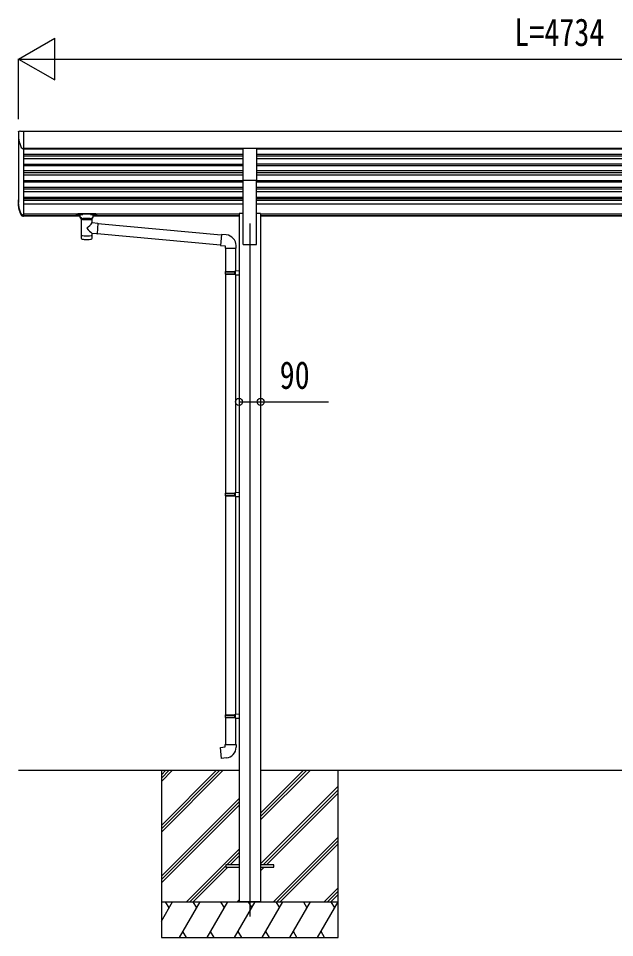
# Model space of a CAD drawing. Units: millimetres, scale not verified. Extents: x -14718 to 14718, y -10397 to 10401.
# Drawn here: x -3615 to -1122, y -5532 to -1686 of the extents above; entities that cross this region are included whole.
import ezdxf
from ezdxf.enums import TextEntityAlignment as Align

# ---------------------------------------------------------------- set-up
doc = ezdxf.new("R2010")
doc.units = ezdxf.units.MM
doc.header["$LTSCALE"] = 50
for name, color, linetype in [('0-3_YKK_12', 2, 'Continuous'), ('0-4_YKK_13', 4, 'Continuous'), ('0-5_YKK_A1', 4, 'Continuous'), ('0-6_YKK_D', 6, 'Continuous')]:
    doc.layers.add(name, color=color, linetype=linetype)
doc.styles.add('ＭＳ ゴシック', font='')
doc.styles.get('ＭＳ ゴシック').set_extended_font_data('MS Gothic')

msp = doc.modelspace()

# ---------------------------------------------------------------- linework, layer by layer
at = {"layer": '0-3_YKK_12'}
msp.add_line((-2647.43, -2543.87), (-2647.43, -5443.73), dxfattribs=at)
at = {"layer": '0-4_YKK_13'}
for p, q in [((-3600.85, -2157.4), (-3594.43, -2157.02)), ((-3594.43, -2159.95), (-3594.43, -2226.65)), ((-3594.88, -2230.99), (-3594.43, -2231.02)), ((-3614.93, -2460.45), (-3614.93, -2455.2)), ((-3595.32, -2508.68), (-3594.43, -2508.68)), ((-3594.43, -2509.17), (-3595.32, -2509.17)), ((-3594.43, -2514.41), (-3595.32, -2514.41)), ((-3594.43, -2508.68), (-3594.43, -2514.41)), ((-3371.93, -2507.27), (-3371.93, -2505.25)), ((-3356.43, -2517.87), (-3356.43, -2507.37)), ((-3350.78, -2525.44), (-3356.43, -2517.87)), ((-3355.48, -2505.65), (-3355.48, -2503.53)), ((-3303.39, -2503.53), (-3355.48, -2503.53)), ((-3355.48, -2505.65), (-3345.32, -2505.65)), ((-3352.34, -2524.88), (-3352.34, -2595.28)), ((-3350.77, -2525.45), (-3350.76, -2525.97)), ((-3344.01, -2521.22), (-3344.01, -2527.13)), ((-3344.01, -2521.22), (-3314.85, -2521.22)), ((-3344.01, -2521.22), (-3344.01, -2527.13)), ((-3314.85, -2521.22), (-3314.85, -2527.13)), ((-3314.85, -2521.22), (-3314.85, -2527.13)), ((-3313.54, -2505.65), (-3303.39, -2505.65)), ((-3308.1, -2525.96), (-3308.09, -2525.45)), ((-3308.08, -2525.44), (-3302.43, -2517.87)), ((-3306.54, -2539.91), (-3306.54, -2524.88)), ((-3303.39, -2505.65), (-3303.39, -2503.53)), ((-3302.43, -2517.87), (-3302.43, -2507.37)), ((-3286.93, -2507.27), (-3286.93, -2505.25)), ((-3306.53, -2539.91), (-3282.61, -2542)), ((-3282.61, -2542), (-3286.6, -2587.62)), ((-3282.78, -2543.89), (-2766.72, -2591.93)), ((-3282.75, -2543.59), (-3282.75, -2543.59)), ((-3352.34, -2595.28), (-3352.34, -2596.77)), ((-3352.34, -2596.77), (-3352.34, -2604.7)), ((-3306.54, -2595.28), (-3306.54, -2585.88)), ((-3306.54, -2596.77), (-3306.54, -2595.28)), ((-3306.54, -2604.7), (-3306.54, -2596.77)), ((-3286.6, -2587.62), (-3306.53, -2585.88)), ((-3286.62, -2587.62), (-3286.6, -2587.61)), ((-3286.44, -2585.73), (-2770.38, -2633.77)), ((-2745.71, -2591.76), (-2766.55, -2589.94)), ((-2750.63, -2647.5), (-2704.63, -2647.5)), ((-2748.63, -2647.5), (-2748.63, -2744.17)), ((-2706.63, -2647.5), (-2706.63, -2741.61)), ((-2704.63, -2647.5), (-2704.63, -2636.59)), ((-2750.63, -2746.17), (-2749.63, -2744.17)), ((-2750.63, -2746.17), (-2706.63, -2746.17)), ((-2750.63, -2746.17), (-2750.63, -2754.17)), ((-2750.63, -2754.17), (-2706.63, -2754.17)), ((-2750.63, -2754.17), (-2749.63, -2756.17)), ((-2749.63, -2744.17), (-2706.63, -2744.17)), ((-2749.63, -2756.17), (-2706.63, -2756.17)), ((-2748.63, -2756.17), (-2748.63, -3671.55)), ((-2711.11, -2746.17), (-2711.54, -2744.17)), ((-2708.63, -2741.67), (-2692.63, -2741.2)), ((-2708.63, -2743.67), (-2708.63, -2741.67)), ((-2708.63, -2743.67), (-2706.63, -2743.67)), ((-2708.63, -2758.67), (-2708.63, -2756.67)), ((-2708.63, -2758.67), (-2692.63, -2759.14)), ((-2706.63, -2758.73), (-2706.63, -3668.99)), ((-2692.63, -2741.2), (-2692.63, -2759.14)), ((-2750.63, -3673.55), (-2749.63, -3671.55)), ((-2750.63, -3673.55), (-2706.63, -3673.55)), ((-2750.63, -3673.55), (-2750.63, -3681.55)), ((-2750.63, -3681.55), (-2706.63, -3681.55)), ((-2750.63, -3681.55), (-2749.63, -3683.55)), ((-2749.63, -3671.55), (-2706.63, -3671.55)), ((-2749.63, -3683.55), (-2706.63, -3683.55)), ((-2748.63, -3683.55), (-2748.63, -4598.92)), ((-2711.11, -3673.55), (-2711.54, -3671.55)), ((-2708.63, -3669.05), (-2692.63, -3668.57)), ((-2708.63, -3671.05), (-2708.63, -3669.05)), ((-2708.63, -3671.05), (-2706.63, -3671.05)), ((-2708.63, -3686.05), (-2708.63, -3684.05)), ((-2708.63, -3686.05), (-2692.63, -3686.52)), ((-2706.63, -3686.1), (-2706.63, -4596.36)), ((-2692.63, -3668.57), (-2692.63, -3686.52)), ((-2750.63, -4600.92), (-2749.63, -4598.92)), ((-2750.63, -4600.92), (-2706.63, -4600.92)), ((-2750.63, -4600.92), (-2750.63, -4608.92)), ((-2750.63, -4608.92), (-2706.63, -4608.92)), ((-2750.63, -4608.92), (-2749.63, -4610.92)), ((-2749.63, -4598.92), (-2706.63, -4598.92)), ((-2749.63, -4610.92), (-2706.63, -4610.92)), ((-2748.63, -4610.92), (-2748.63, -4724.03)), ((-2711.11, -4600.92), (-2711.54, -4598.92)), ((-2708.63, -4596.42), (-2692.63, -4595.95)), ((-2708.63, -4598.42), (-2708.63, -4596.42)), ((-2708.63, -4598.42), (-2706.63, -4598.42)), ((-2708.63, -4613.42), (-2708.63, -4611.42)), ((-2708.63, -4613.42), (-2692.63, -4613.89)), ((-2706.63, -4598.92), (-2706.63, -4599.47)), ((-2706.63, -4613.48), (-2706.63, -4724.03)), ((-2692.63, -4595.95), (-2692.63, -4613.89)), ((-2750.63, -4724.03), (-2704.63, -4724.03)), ((-2750.63, -4734.03), (-2750.63, -4724.03)), ((-2704.63, -4724.03), (-2704.63, -4734.95))]:
    msp.add_line(p, q, dxfattribs=at)
for points in [[(-3614.6, -2160.12), (-3614.52, -2159.68), (-3614.39, -2159.26), (-3614.2, -2158.86), (-3613.97, -2158.49), (-3613.69, -2158.15), (-3613.36, -2157.84), (-3613.01, -2157.58), (-3612.62, -2157.37), (-3612.21, -2157.21), (-3611.78, -2157.1), (-3611.34, -2157.04)], [(-3611.34, -2157.04), (-3607.43, -2156.8), (-3607.43, -2156.93)], [(-3594.43, -2157.02), (-3594.43, -2157.11), (-3594.43, -2157.24), (-3594.43, -2157.39), (-3594.43, -2157.57), (-3594.43, -2157.76), (-3594.43, -2157.98), (-3594.43, -2158.22), (-3594.43, -2158.48), (-3594.43, -2158.75), (-3594.43, -2159.04), (-3594.43, -2159.33), (-3594.43, -2159.64), (-3594.43, -2159.95)], [(-3594.43, -2226.65), (-3594.43, -2227.23), (-3594.43, -2227.77), (-3594.43, -2228.29), (-3594.43, -2228.77), (-3594.43, -2229.22), (-3594.43, -2229.63), (-3594.43, -2230), (-3594.43, -2230.32), (-3594.43, -2230.6), (-3594.43, -2230.83), (-3594.43, -2231.02)], [(-3595.32, -2509.17), (-3599.21, -2508.26), (-3600.65, -2507.34), (-3602.93, -2504.6), (-3604.22, -2502), (-3604.84, -2500.68), (-3605.43, -2499.4), (-3606.56, -2496.79), (-3607.61, -2494.19), (-3608.59, -2491.59), (-3609.48, -2488.98), (-3610.31, -2486.38), (-3611.06, -2483.78), (-3611.74, -2481.17), (-3612.36, -2478.57), (-3612.9, -2475.96), (-3613.8, -2470.76), (-3614.15, -2468.15), (-3614.43, -2465.55), (-3614.57, -2463.94), (-3614.71, -2462.1), (-3614.88, -2458.65), (-3614.93, -2455.2), (-3614.88, -2451.75), (-3614.82, -2450.3), (-3614.71, -2448.3), (-3614.43, -2444.85)], [(-3595.32, -2514.41), (-3597.94, -2513.96), (-3600.65, -2512.59), (-3602.38, -2510.76), (-3602.93, -2509.85), (-3604.22, -2507.24), (-3605.43, -2504.64), (-3606.56, -2502.04), (-3607.61, -2499.43), (-3608.59, -2496.83), (-3609.48, -2494.23), (-3610.31, -2491.62), (-3611.06, -2489.02), (-3611.74, -2486.41), (-3612.36, -2483.81), (-3612.9, -2481.21), (-3613.38, -2478.6), (-3613.8, -2476), (-3614.15, -2473.4), (-3614.43, -2470.79), (-3614.71, -2467.34), (-3614.8, -2465.71), (-3614.88, -2463.89), (-3614.93, -2460.45)], [(-3595.32, -2508.68), (-3597.71, -2508.28), (-3600.34, -2506.96), (-3601.96, -2505.25), (-3602.48, -2504.39), (-3603.7, -2501.93), (-3604.86, -2499.47), (-3605.93, -2497.01), (-3606.94, -2494.55), (-3607.87, -2492.09), (-3608.74, -2489.63), (-3609.54, -2487.17), (-3609.94, -2485.88), (-3610.28, -2484.71), (-3610.95, -2482.25), (-3611.56, -2479.79), (-3612.11, -2477.34), (-3612.6, -2474.88), (-3613.04, -2472.42), (-3613.41, -2469.96), (-3613.72, -2467.5), (-3613.98, -2465.04), (-3614.18, -2462.58), (-3614.32, -2460.12), (-3614.4, -2457.66), (-3614.43, -2455.2)], [(-3344.01, -2527.13), (-3344.83, -2526.37), (-3345.27, -2525.96), (-3346.85, -2524.47), (-3347.26, -2524.08), (-3348.36, -2523.05), (-3348.9, -2522.57), (-3349.55, -2522.03), (-3350.73, -2521.12), (-3351.87, -2520.34), (-3352.93, -2519.67), (-3353.9, -2519.12), (-3354.73, -2518.67), (-3355.88, -2518.11), (-3356.43, -2517.87)], [(-3344.01, -2521.22), (-3342.25, -2523.05), (-3340.43, -2524.44)], [(-3340.43, -2524.44), (-3339.31, -2525.15), (-3338.16, -2525.77), (-3336.97, -2526.32), (-3335.75, -2526.79), (-3334.52, -2527.18), (-3333.26, -2527.48), (-3331.99, -2527.69), (-3330.71, -2527.82), (-3329.43, -2527.87), (-3328.15, -2527.82), (-3326.87, -2527.69), (-3325.6, -2527.48), (-3324.34, -2527.18), (-3323.11, -2526.79), (-3321.89, -2526.32), (-3320.71, -2525.77), (-3319.55, -2525.15), (-3318.43, -2524.44)], [(-3314.85, -2521.22), (-3316.62, -2523.05), (-3318.43, -2524.44)], [(-3314.85, -2527.13), (-3314.03, -2526.37), (-3313.59, -2525.96), (-3312.01, -2524.47), (-3311.6, -2524.08), (-3310.5, -2523.05), (-3309.96, -2522.57), (-3309.31, -2522.03), (-3308.13, -2521.12), (-3306.99, -2520.34), (-3305.93, -2519.67), (-3304.97, -2519.12), (-3304.13, -2518.67), (-3302.98, -2518.11), (-3302.43, -2517.87)], [(-2766.55, -2589.94), (-2770.55, -2635.76), (-2750.63, -2637.5), (-2750.63, -2647.5)], [(-2711.11, -2746.17), (-2711.11, -2754.17), (-2711.54, -2756.17)], [(-2708.63, -2756.67), (-2706.63, -2756.67), (-2706.63, -2743.67)], [(-2711.11, -3673.55), (-2711.11, -3681.55), (-2711.54, -3683.55)], [(-2708.63, -3684.05), (-2706.63, -3684.05), (-2706.63, -3671.05)], [(-2711.11, -4600.92), (-2711.11, -4608.92), (-2711.54, -4610.92)], [(-2708.63, -4611.42), (-2706.63, -4611.42), (-2706.63, -4598.42)], [(-2745.71, -4779.78), (-2766.55, -4781.6), (-2770.55, -4735.78), (-2750.63, -4734.03)], [(-2692.63, -5226.6), (-2747.43, -5226.6), (-2747.43, -5236.6), (-2692.63, -5236.6)], [(-2602.23, -5236.6), (-2547.43, -5236.6), (-2547.43, -5226.6), (-2602.23, -5226.6)]]:
    msp.add_lwpolyline(points, dxfattribs=at)
msp.add_lwpolyline([(-2674.93, -2229.34), (-2619.93, -2229.34), (-2619.93, -2363.58), (-2674.93, -2363.58)], close=True, dxfattribs=at)
for centre, radius, start, end in [((-3500.43, -2173.89), 115, 173.18839, 206.66039), ((-3500.43, -2173.89), 115, 173.12013, 173.18839), ((-3594.27, -2221.01), 10, 206.66039, 266.5), ((-3409.63, -2464.42), 127.78, 308.87342, 323.78673), ((-3215.85, -2468.47), 148.36, 220.03306, 232.31976), ((-3347.34, -2604.7), 5, 180, 259.32659), ((-3311.54, -2604.7), 5, 280.67342, 0), ((-2749.63, -2636.59), 45, 0, 85), ((-2749.63, -4734.95), 45, 275, 0)]:
    msp.add_arc(centre, radius, start, end, dxfattribs=at)
for centre, major_axis, ratio, start_param, end_param in [((-3500.43, -2150.39), (107, 6.55), 0.026088, 3.1399959, 3.440573), ((-3600.72, -2157.34), (2, 0.12), 0.026088, 3.440573, 4.6497057), ((-3355.48, -2507.27), (16.45, 0), 0.098162, 1.5707963, 4.6543397), ((-3355.48, -2505.25), (16.45, 0), 0.104529, 1.5707963, 3.1415927), ((-3345.32, -2507.37), (-11.11, 0), 0.152515, 4.712389, 6.2831853), ((-3329.44, -2524.88), (-22.9, 0), 0.130526, 6.0498121, 9.6563765), ((-3329.43, -2525.08), (-21.53, 0), 0.129428, 0.1297924, 3.0084543), ((-3313.54, -2507.37), (11.11, 0), 0.152515, 0, 1.5707963), ((-3303.39, -2505.25), (-16.45, 0), 0.104529, 3.1415927, 4.712389), ((-3303.39, -2507.27), (-16.45, 0), 0.098162, 1.6288456, 4.712389), ((-3329.44, -2592.29), (-22.9, 0), 0.130526, 6.2831853, 9.424778), ((-3329.44, -2607.91), (-22.9, 0), 0.130526, 0.6057095, 2.5358832)]:
    msp.add_ellipse(centre, major_axis=major_axis, ratio=ratio, start_param=start_param, end_param=end_param, dxfattribs=at)
for centre, major_axis in [((-3364.43, -2507.28), (3, 0)), ((-3294.43, -2507.28), (-3, 0))]:
    msp.add_ellipse(centre, major_axis=major_axis, ratio=0.107858, dxfattribs=at)
at = {"layer": '0-5_YKK_A1'}
for p, q in [((-3614.43, -2189.02), (-3614.43, -2456)), ((-3594.43, -2157.66), (-3594.43, -2512.08)), ((-3594.43, -2157.66), (1099.57, -2157.66)), ((-3594.43, -2229.21), (1099.57, -2229.21)), ((-3594.43, -2232.2), (-2674.93, -2232.2)), ((-3594.43, -2253.62), (-2674.93, -2253.62)), ((-3594.43, -2261.19), (-2674.93, -2261.19)), ((-2619.93, -2232.2), (125.07, -2232.2)), ((-2619.93, -2253.52), (125.07, -2253.52)), ((-2619.93, -2261.09), (125.07, -2261.09)), ((-3594.43, -2271.47), (-2674.93, -2271.47)), ((-3594.43, -2295.09), (-2674.93, -2295.09)), ((-3594.43, -2300.81), (-2674.93, -2300.81)), ((-2619.93, -2271.38), (125.07, -2271.38)), ((-2619.93, -2294.99), (125.07, -2294.99)), ((-2619.93, -2300.81), (125.07, -2300.81)), ((-3594.43, -2322.69), (-2674.93, -2322.69)), ((-3594.43, -2330.25), (-2674.93, -2330.25)), ((-3594.43, -2340.54), (-2674.93, -2340.54)), ((-2619.93, -2322.59), (125.07, -2322.59)), ((-2619.93, -2330.15), (125.07, -2330.15)), ((-2619.93, -2340.44), (125.07, -2340.44)), ((-3594.43, -2364.16), (-2674.93, -2364.16)), ((-3594.43, -2369.88), (-2674.93, -2369.88)), ((-2674.93, -2631.6), (-2674.93, -2363.58)), ((-2619.93, -2631.6), (-2619.93, -2363.58)), ((-2619.93, -2364.06), (125.07, -2364.06)), ((-2619.93, -2369.88), (125.07, -2369.88)), ((-3594.43, -2391.75), (-2674.93, -2391.75)), ((-3594.43, -2399.32), (-2674.93, -2399.32)), ((-3594.43, -2409.6), (-2674.93, -2409.6)), ((-2619.93, -2391.65), (125.07, -2391.65)), ((-2619.93, -2399.22), (125.07, -2399.22)), ((-2619.93, -2409.51), (125.07, -2409.51)), ((-3594.43, -2433.22), (-2674.93, -2433.22)), ((-3594.43, -2438.94), (-2674.93, -2438.94)), ((-3594.43, -2445.7), (-2674.93, -2445.7)), ((-3594.43, -2461.05), (-2674.93, -2461.05)), ((-2619.93, -2433.12), (125.07, -2433.12)), ((-2619.93, -2438.94), (125.07, -2438.94)), ((-2619.93, -2445.71), (125.07, -2445.71)), ((-2619.93, -2461.06), (125.07, -2461.06)), ((-3594.43, -2502.92), (-2692.63, -2502.92)), ((-3594.43, -2510.61), (-3356.43, -2510.61)), ((-3594.43, -2512.18), (-3356.43, -2512.18)), ((-3302.43, -2510.61), (-2692.63, -2510.61)), ((-3302.43, -2512.18), (-2692.63, -2512.18)), ((-2692.63, -2502.6), (-2692.63, -5381.6)), ((-2674.93, -2502.6), (-2692.63, -2502.6)), ((-2602.23, -2502.6), (-2619.93, -2502.6)), ((-2602.23, -2502.6), (-2602.23, -5381.6)), ((-2602.23, -2502.93), (107.37, -2502.93)), ((-2602.23, -2510.61), (107.37, -2510.61)), ((-2602.23, -2512.18), (107.37, -2512.18)), ((-2674.93, -2631.6), (-2619.93, -2631.6)), ((-3614.43, -4831.6), (-2692.63, -4831.6)), ((-3017.43, -4850.05), (-2998.98, -4831.6)), ((-3017.43, -5062.18), (-2786.85, -4831.6)), ((-3017.43, -4864.19), (-2984.84, -4831.6)), ((-3017.43, -5076.33), (-2772.7, -4831.6)), ((-3017.43, -4878.34), (-2970.69, -4831.6)), ((-3017.43, -5090.47), (-2758.56, -4831.6)), ((-2602.23, -4831.6), (107.37, -4831.6)), ((-2602.23, -5011.25), (-2422.58, -4831.6)), ((-2602.23, -5025.39), (-2408.44, -4831.6)), ((-2602.23, -5039.53), (-2394.3, -4831.6)), ((-2602.23, -5223.38), (-2277.43, -4898.58)), ((-2591.31, -5226.6), (-2277.43, -4912.72)), ((-3017.43, -5274.32), (-2692.63, -4949.52)), ((-2577.17, -5226.6), (-2277.43, -4926.87)), ((-3017.43, -5288.46), (-2692.63, -4963.66)), ((-3017.43, -5302.6), (-2692.63, -4977.8)), ((-2548.32, -5381.6), (-2277.43, -5110.71)), ((-2534.18, -5381.6), (-2277.43, -5124.86)), ((-2520.03, -5381.6), (-2277.43, -5139)), ((-2912.58, -5381.6), (-2692.63, -5161.65)), ((-2743.44, -5226.6), (-2692.63, -5175.79)), ((-2729.3, -5226.6), (-2692.63, -5189.93)), ((-2898.44, -5381.6), (-2747.43, -5230.59)), ((-2884.3, -5381.6), (-2739.3, -5236.6)), ((-2602.23, -5237.52), (-2601.31, -5236.6)), ((-2602.23, -5251.67), (-2587.17, -5236.6)), ((-2336.19, -5381.6), (-2277.43, -5322.84)), ((-2322.04, -5381.6), (-2277.43, -5336.99)), ((-3017.43, -5381.6), (-2277.43, -5381.6)), ((-3017.43, -5462.32), (-2970.83, -5381.6)), ((-3000.83, -5381.6), (-2985.83, -5407.58)), ((-2941.96, -5531.6), (-2855.36, -5381.6)), ((-2885.36, -5381.6), (-2870.36, -5407.58)), ((-2826.49, -5531.6), (-2739.89, -5381.6)), ((-2769.89, -5381.6), (-2754.89, -5407.58)), ((-2711.02, -5531.6), (-2624.42, -5381.6)), ((-2700.45, -5381.6), (-2692.63, -5373.78)), ((-2602.23, -5381.6), (-2692.63, -5381.6)), ((-2654.42, -5381.6), (-2639.42, -5407.58)), ((-2595.55, -5531.6), (-2508.95, -5381.6)), ((-2538.95, -5381.6), (-2523.95, -5407.58)), ((-2480.08, -5531.6), (-2393.48, -5381.6)), ((-2423.48, -5381.6), (-2408.48, -5407.58)), ((-2364.61, -5531.6), (-2278.01, -5381.6)), ((-2308.01, -5381.6), (-2293.01, -5407.58)), ((-2307.9, -5381.6), (-2277.43, -5351.13)), ((-2911.96, -5531.6), (-2926.96, -5505.62)), ((-2796.49, -5531.6), (-2811.49, -5505.62)), ((-2681.02, -5531.6), (-2696.02, -5505.62)), ((-2565.55, -5531.6), (-2580.55, -5505.62)), ((-2450.08, -5531.6), (-2465.08, -5505.62)), ((-2334.61, -5531.6), (-2349.61, -5505.62))]:
    msp.add_line(p, q, dxfattribs=at)
msp.add_lwpolyline([(-3017.43, -4831.6), (-3017.43, -5381.6), (-3017.43, -5531.6), (-2277.43, -5531.6), (-2277.43, -5381.6), (-2277.43, -4831.6)], dxfattribs=at)
at = {"layer": '0-6_YKK_D'}
for p, q in [((-3614.43, -1855.95), (-3462.88, -1768.45)), ((-3462.88, -1943.45), (-3462.88, -1768.45)), ((-3614.43, -2107.66), (-3614.43, -1854.95)), ((-3614.43, -1855.95), (-3462.88, -1943.45)), ((-3614.43, -1855.95), (-3311.32, -1855.95)), ((-3439.43, -1855.95), (944.57, -1855.95))]:
    msp.add_line(p, q, dxfattribs=at)
msp.add_lwpolyline([(-2692.63, -3290.35), (-2602.23, -3290.35), (-2317.93, -3290.35)], dxfattribs=at)
for centre in [(-2692.63, -3290.35), (-2602.23, -3290.35)]:
    msp.add_circle(centre, 14.88, dxfattribs=at)

# ---------------------------------------------------------------- texts
at = {"layer": '0-6_YKK_D', "style": 'ＭＳ ゴシック', "width": 0.8}
for s, p in [('L=4734', (-1541.43, -1835.95)), ('90', (-2522.73, -3270.35))]:
    msp.add_text(s, height=115.5, dxfattribs=at).set_placement(p, align=Align.BOTTOM_LEFT)

doc.saveas('drawing.dxf')
